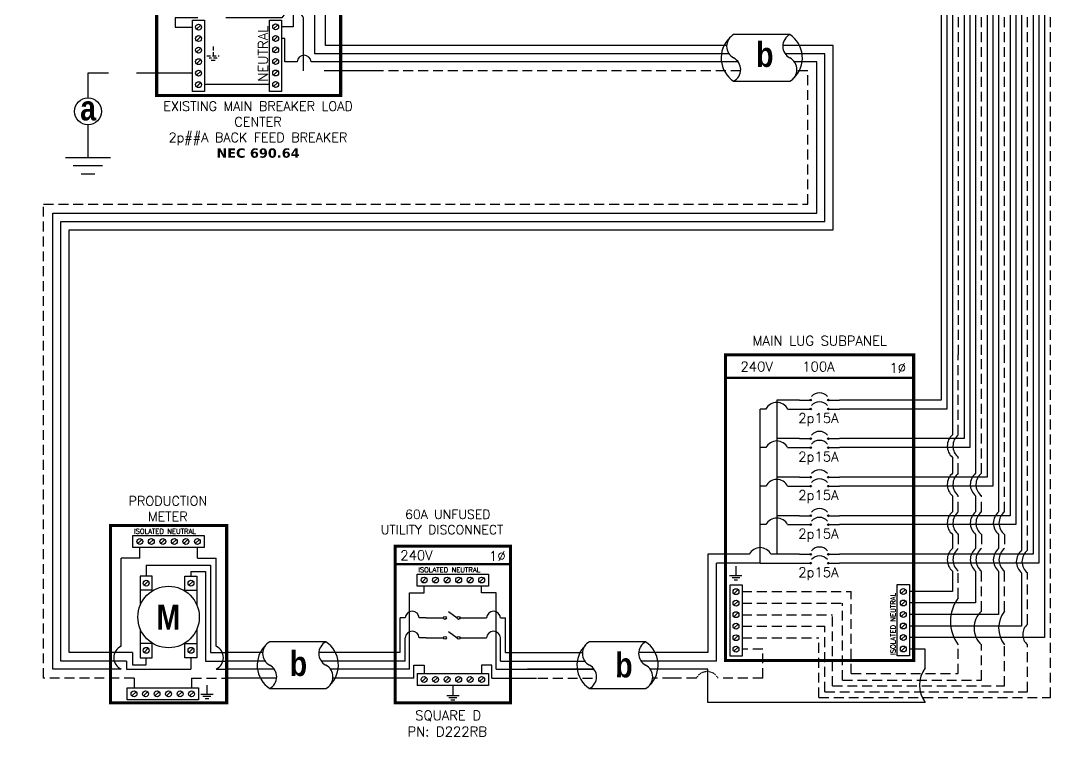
# Model space of a CAD drawing. Header units: feet. Extents: x 25383 to 25977, y 15295 to 15878.
# Drawn here: x 25588.2 to 25977.4, y 15349.6 to 15620.1 of the extents above; entities that cross this region are included whole.
import ezdxf

# ---------------------------------------------------------------- set-up
doc = ezdxf.new("R2010")
doc.units = ezdxf.units.FT
doc.header["$MEASUREMENT"] = 0
doc.linetypes.add('HIDDEN', pattern=[0.375, 0.25, -0.125])
for name, color, linetype in [('ONE LINE BLOCKS', 7, 'Continuous'), ('TABLES', 7, 'Continuous'), ('TEXT', 7, 'Continuous'), ('Z - TITLEBLOCK TXT', 7, 'Continuous')]:
    doc.layers.add(name, color=color, linetype=linetype)
doc.styles.add('ONE LINE TXT', font='techb___.ttf')
doc.styles.get("Standard").update_dxf_attribs({"font": 'simplex.shx'})

# ---------------------------------------------------------------- blocks, each defined once
blk = doc.blocks.new('*U6')
at = {"color": 7, "linetype": 'Continuous'}
for p, q in [((6.669, 2.433), (2.905, 2.433)), ((2.435, 1.711), (0, 1.711)), ((9.575, 1.711), (6.199, 1.711)), ((2.905, -0.69), (6.669, -0.69))]:
    blk.add_line(p, q, dxfattribs=at)
at = {"color": 10, "linetype": 'Continuous'}
for p, q in [((2.591, 1.149), (0, 1.149)), ((9.575, 1.149), (6.355, 1.149))]:
    blk.add_line(p, q, dxfattribs=at)
at = {"color": 253, "linetype": 'Continuous'}
for p, q in [((3.208, 0.611), (0, 0.611)), ((9.575, 0.611), (6.972, 0.611))]:
    blk.add_line(p, q, dxfattribs=at)
at = {"color": 7, "linetype": 'Continuous'}
for centre, start, end in [((3.942, 0.872), 133.97324, 236.42648), ((5.633, 0.872), 313.97324, 56.42648)]:
    blk.add_arc(centre, 1.874, start, end, dxfattribs=at)
at = {"layer": 'TEXT', "color": 92, "linetype": 'HIDDEN', "ltscale": 15}
for p, q in [((3.373, 0), (0, 0)), ((9.575, 0), (7.137, 0))]:
    blk.add_line(p, q, dxfattribs=at)
at = {"layer": 'Z - TITLEBLOCK TXT', "linetype": 'Continuous'}
for centre, start, end in [((3.315, 1.653), 117.66392, 242.33608), ((7.078, 1.653), 117.66392, 242.33608), ((2.496, 0.091), 297.66392, 62.33608), ((6.26, 0.091), 297.66392, 62.33608)]:
    blk.add_arc(centre, 0.882, start, end, dxfattribs=at)
blk = doc.blocks.new('M_MAIN BREAKER')
at = {"layer": 'ONE LINE BLOCKS', "linetype": 'Continuous'}
h = blk.add_hatch(color=1, dxfattribs=at)
h.dxf.hatch_style = 1
edge = h.paths.add_edge_path()
edge.add_arc((-12.418, 14.123), 0.0515, 0, 360)
h = blk.add_hatch(color=1, dxfattribs=at)
h.dxf.hatch_style = 1
edge = h.paths.add_edge_path()
edge.add_arc((-11.369, 14.123), 0.0515, 0, 360)
h = blk.add_hatch(color=1, dxfattribs=at)
h.dxf.hatch_style = 1
edge = h.paths.add_edge_path()
edge.add_arc((-12.418, 12.94), 0.0515, 0, 360)
h = blk.add_hatch(color=1, dxfattribs=at)
h.dxf.hatch_style = 1
edge = h.paths.add_edge_path()
edge.add_arc((-11.369, 12.94), 0.0515, 0, 360)
h = blk.add_hatch(color=1, dxfattribs=at)
h.dxf.hatch_style = 1
edge = h.paths.add_edge_path()
edge.add_arc((-9.245, 11.887), 0.0515, 0, 360)
h = blk.add_hatch(color=1, dxfattribs=at)
h.dxf.hatch_style = 1
edge = h.paths.add_edge_path()
edge.add_arc((-8.062, 11.887), 0.0515, 0, 360)
h = blk.add_hatch(color=1, dxfattribs=at)
h.dxf.hatch_style = 1
edge = h.paths.add_edge_path()
edge.add_arc((-9.245, 11.288), 0.0515, 0, 360)
h = blk.add_hatch(color=1, dxfattribs=at)
h.dxf.hatch_style = 1
edge = h.paths.add_edge_path()
edge.add_arc((-8.062, 11.288), 0.0515, 0, 360)
h = blk.add_hatch(color=1, dxfattribs=at)
h.dxf.hatch_style = 1
edge = h.paths.add_edge_path()
edge.add_arc((-9.245, 10.221), 0.0515, 0, 360)
h = blk.add_hatch(color=1, dxfattribs=at)
h.dxf.hatch_style = 1
edge = h.paths.add_edge_path()
edge.add_arc((-9.245, 9.622), 0.0515, 0, 360)
h = blk.add_hatch(color=1, dxfattribs=at)
h.dxf.hatch_style = 1
edge = h.paths.add_edge_path()
edge.add_arc((-8.062, 10.221), 0.0515, 0, 360)
h = blk.add_hatch(color=1, dxfattribs=at)
h.dxf.hatch_style = 1
edge = h.paths.add_edge_path()
edge.add_arc((-8.062, 9.622), 0.0515, 0, 360)
h = blk.add_hatch(color=1, dxfattribs=at)
h.dxf.hatch_style = 1
edge = h.paths.add_edge_path()
edge.add_arc((-9.245, 8.555), 0.0515, 0, 360)
h = blk.add_hatch(color=1, dxfattribs=at)
h.dxf.hatch_style = 1
edge = h.paths.add_edge_path()
edge.add_arc((-8.062, 8.555), 0.0515, 0, 360)
h = blk.add_hatch(color=1, dxfattribs=at)
h.dxf.hatch_style = 1
edge = h.paths.add_edge_path()
edge.add_arc((-9.245, 7.957), 0.0515, 0, 360)
h = blk.add_hatch(color=1, dxfattribs=at)
h.dxf.hatch_style = 1
edge = h.paths.add_edge_path()
edge.add_arc((-8.062, 7.957), 0.0515, 0, 360)
h = blk.add_hatch(color=1, dxfattribs=at)
h.dxf.hatch_style = 1
edge = h.paths.add_edge_path()
edge.add_arc((-9.245, 6.889), 0.0515, 0, 360)
h = blk.add_hatch(color=1, dxfattribs=at)
h.dxf.hatch_style = 1
edge = h.paths.add_edge_path()
edge.add_arc((-8.062, 6.889), 0.0515, 0, 360)
h = blk.add_hatch(color=1, dxfattribs=at)
h.dxf.hatch_style = 1
edge = h.paths.add_edge_path()
edge.add_arc((-9.245, 6.291), 0.0515, 0, 360)
h = blk.add_hatch(color=1, dxfattribs=at)
h.dxf.hatch_style = 1
edge = h.paths.add_edge_path()
edge.add_arc((-8.062, 6.291), 0.0515, 0, 360)
h = blk.add_hatch(color=1, dxfattribs=at)
h.dxf.hatch_style = 1
edge = h.paths.add_edge_path()
edge.add_arc((-9.245, 5.224), 0.0515, 0, 360)
h = blk.add_hatch(color=1, dxfattribs=at)
h.dxf.hatch_style = 1
edge = h.paths.add_edge_path()
edge.add_arc((-8.062, 5.224), 0.0515, 0, 360)
h = blk.add_hatch(color=1, dxfattribs=at)
h.dxf.hatch_style = 1
edge = h.paths.add_edge_path()
edge.add_arc((-9.245, 4.625), 0.0515, 0, 360)
h = blk.add_hatch(color=1, dxfattribs=at)
h.dxf.hatch_style = 1
edge = h.paths.add_edge_path()
edge.add_arc((-8.062, 4.625), 0.0515, 0, 360)
at = {"color": 7, "linetype": 'Continuous'}
for p, q in [((-3.665, 1.711), (-3.665, 5.224)), ((0, 1.711), (-3.665, 1.711))]:
    blk.add_line(p, q, dxfattribs=at)
at = {"color": 10, "linetype": 'Continuous'}
for p, q in [((-4.378, 1.149), (-4.378, 4.625)), ((-3.663, 4.625), (-3.663, 4.625)), ((-3.663, 4.625), (-3.663, 4.625)), ((0, 1.149), (-4.378, 1.149))]:
    blk.add_line(p, q, dxfattribs=at)
at = {"color": 253, "linetype": 'Continuous'}
for p, q in [((-6.385, 2.177), (-6.591, 2.177)), ((-6.385, 0.611), (-6.385, 2.177)), ((-5.561, 0.611), (-6.385, 0.611)), ((0, 0.611), (-4.626, 0.611))]:
    blk.add_line(p, q, dxfattribs=at)
at = {"color": 7, "linetype": 'Continuous'}
blk.add_circle((-19.559, -2.704), 0.906, dxfattribs=at)
at = {"color": 253, "linetype": 'Continuous'}
blk.add_arc((-5.093, 0.584), 0.468, 3.28193, 176.71807, dxfattribs=at)
at = {"layer": 'ONE LINE BLOCKS', "lineweight": 50}
for p, q in [((-19.225, 23.898), (-19.225, 26.892)), ((-19.225, 26.892), (-15.884, 26.892)), ((-15.884, 26.892), (-15.884, 23.898)), ((-15.884, 23.898), (-19.225, 23.898)), ((-14.957, 16.472), (-2.641, 16.472))]:
    blk.add_line(p, q, dxfattribs=at)
at = {"layer": 'ONE LINE BLOCKS', "lineweight": 50, "const_width": 0.21}
for points in [[(-19.225, 23.898), (-19.225, 26.892), (-15.884, 26.892), (-15.884, 23.898)], [(-14.957, -1.647), (-14.957, 20.128), (-2.641, 20.128), (-2.641, -1.647)]]:
    blk.add_lwpolyline(points, close=True, dxfattribs=at)
at = {"layer": 'TEXT', "color": 92, "linetype": 'HIDDEN', "ltscale": 15}
for p, q in [((-13.723, 3.547), (-13.723, 2.935)), ((-6.577, 3.547), (-13.723, 3.547)), ((-5.118, 0), (-5.118, 3.547)), ((-13.723, 2.935), (-12.555, 2.935)), ((0, 0), (-5.118, 0)), ((-12.555, -0.148), (-19.559, -0.148)), ((-19.559, -0.148), (-19.559, -1.798)), ((-19.559, -3.61), (-19.559, -5.799))]:
    blk.add_line(p, q, dxfattribs=at)
at = {"layer": 'TEXT', "color": 92, "linetype": 'Continuous', "ltscale": 15}
blk.add_line((-7.396, -0.918), (-11.751, -0.918), dxfattribs=at)
at = {"layer": 'TEXT', "color": 92, "linetype": 'HIDDEN', "flags": 128}
for points in [[(-11.18, 1.629), (-11.18, 1.009)], [(-11.595, 1.009), (-10.765, 1.009)], [(-10.909, 0.855), (-11.451, 0.855)], [(-11.053, 0.701), (-11.307, 0.701)]]:
    blk.add_lwpolyline(points, dxfattribs=at)
at = {"layer": 'TEXT', "color": 92, "linetype": 'Continuous', "ltscale": 4, "flags": 128}
for points in [[(-21.062, -5.799), (-18.057, -5.799)], [(-18.578, -6.356), (-20.541, -6.356)], [(-19.098, -6.913), (-20.02, -6.913)]]:
    blk.add_lwpolyline(points, dxfattribs=at)
at = {"layer": 'TEXT', "linetype": 'Continuous'}
blk.add_circle((-17.554, 25.395), 1.267, dxfattribs=at)
at = {"layer": 'TEXT', "color": 92, "linetype": 'Continuous', "ltscale": 0.3}
blk.add_arc((-5.848, 3.164), 0.824, 27.66392, 152.33608, dxfattribs=at)
at = {"layer": 'Z - TITLEBLOCK TXT', "color": 253, "linetype": 'Continuous'}
for p, q in [((-18.566, 13.922), (-18.566, 23.898)), ((-13.44, 13.922), (-18.566, 13.922)), ((-13.44, 4.344), (-13.44, 13.922)), ((-5.831, 4.344), (-13.44, 4.344)), ((-5.831, 4.344), (-5.831, 2.948)), ((-5.831, 2.948), (-6.591, 2.948))]:
    blk.add_line(p, q, dxfattribs=at)
at = {"layer": 'Z - TITLEBLOCK TXT', "color": 10, "linetype": 'Continuous'}
for p, q in [((-17.554, 14.866), (-17.554, 23.898)), ((-12.418, 14.866), (-17.554, 14.866)), ((-12.418, 4.625), (-12.418, 12.196)), ((-11.7, 11.288), (-12.418, 11.288)), ((-9.988, 11.288), (-11.037, 11.288)), ((-11.7, 9.622), (-12.418, 9.622)), ((-9.988, 9.622), (-11.037, 9.622)), ((-11.7, 7.957), (-12.418, 7.957)), ((-9.988, 7.957), (-11.037, 7.957)), ((-11.7, 6.291), (-12.418, 6.291)), ((-9.988, 6.291), (-11.037, 6.291)), ((-9.988, 4.625), (-12.418, 4.625)), ((-7.318, 4.625), (-4.378, 4.625))]:
    blk.add_line(p, q, dxfattribs=at)
at = {"layer": 'Z - TITLEBLOCK TXT', "color": 7, "linetype": 'Continuous'}
for p, q in [((-16.52, 15.77), (-16.52, 23.898)), ((-16.52, 15.77), (-11.369, 15.77)), ((-11.369, 15.77), (-11.369, 14.866)), ((-11.369, 11.887), (-11.369, 12.196)), ((-11.369, 10.221), (-11.369, 11.887)), ((-11.369, 11.887), (-9.988, 11.887)), ((-9.988, 11.887), (-11.369, 11.887)), ((-11.369, 8.555), (-11.369, 10.221)), ((-11.369, 10.221), (-9.988, 10.221)), ((-9.988, 10.221), (-11.369, 10.221)), ((-11.369, 6.889), (-11.369, 8.555)), ((-11.369, 8.555), (-9.988, 8.555)), ((-9.988, 8.555), (-11.369, 8.555)), ((-11.369, 5.224), (-11.369, 6.889)), ((-11.369, 6.889), (-9.988, 6.889)), ((-9.988, 6.889), (-11.369, 6.889)), ((-9.988, 5.224), (-11.369, 5.224)), ((-7.318, 5.224), (-3.665, 5.224))]:
    blk.add_line(p, q, dxfattribs=at)
at = {"layer": 'Z - TITLEBLOCK TXT', "color": 1, "linetype": 'Continuous'}
for p, q in [((-12.555, -1.378), (-12.555, 3.395)), ((-12.555, 3.395), (-11.751, 3.395)), ((-11.751, 3.395), (-11.751, -1.378)), ((-7.396, -1.366), (-7.396, 3.408)), ((-7.396, 3.408), (-6.591, 3.408)), ((-6.591, 3.408), (-6.591, -1.366)), ((-11.751, -1.378), (-12.555, -1.378)), ((-6.591, -1.366), (-7.396, -1.366))]:
    blk.add_line(p, q, dxfattribs=at)
at = {"layer": 'Z - TITLEBLOCK TXT', "color": 4, "linetype": 'Continuous'}
for p, q in [((-12.014, 3.075), (-12.293, 2.796)), ((-6.854, 3.087), (-7.133, 2.809)), ((-12.014, 2.304), (-12.293, 2.025)), ((-6.854, 2.317), (-7.133, 2.038)), ((-12.014, 1.533), (-12.293, 1.255)), ((-6.854, 1.546), (-7.133, 1.267)), ((-12.014, 0.762), (-12.293, 0.484)), ((-6.854, 0.775), (-7.133, 0.497)), ((-6.854, 0.004), (-7.133, -0.274)), ((-12.014, -0.008), (-12.293, -0.287)), ((-12.014, -0.779), (-12.293, -1.058)), ((-6.854, -0.766), (-7.133, -1.045))]:
    blk.add_line(p, q, dxfattribs=at)
at = {"layer": 'Z - TITLEBLOCK TXT', "color": 1, "linetype": 'Continuous', "flags": 128}
for points in [[(-12.418, 14.866), (-12.418, 14.123)], [(-12.418, 14.866), (-12.418, 14.123)], [(-11.369, 14.866), (-11.369, 14.123)], [(-11.369, 14.866), (-11.369, 14.123)], [(-12.418, 12.94), (-12.418, 12.196)], [(-11.369, 12.94), (-11.369, 12.196)], [(-9.988, 11.887), (-9.245, 11.887)], [(-9.988, 11.887), (-9.245, 11.887)], [(-8.062, 11.887), (-7.318, 11.887)], [(-9.988, 11.288), (-9.245, 11.288)], [(-9.988, 11.288), (-9.245, 11.288)], [(-8.062, 11.288), (-7.318, 11.288)], [(-9.988, 10.221), (-9.245, 10.221)], [(-9.988, 10.221), (-9.245, 10.221)], [(-8.062, 10.221), (-7.318, 10.221)], [(-9.988, 9.622), (-9.245, 9.622)], [(-9.988, 9.622), (-9.245, 9.622)], [(-8.062, 9.622), (-7.318, 9.622)], [(-9.988, 8.555), (-9.245, 8.555)], [(-9.988, 8.555), (-9.245, 8.555)], [(-8.062, 8.555), (-7.318, 8.555)], [(-9.988, 7.957), (-9.245, 7.957)], [(-9.988, 7.957), (-9.245, 7.957)], [(-8.062, 7.957), (-7.318, 7.957)], [(-9.988, 6.889), (-9.245, 6.889)], [(-9.988, 6.889), (-9.245, 6.889)], [(-9.988, 6.291), (-9.245, 6.291)], [(-9.988, 6.291), (-9.245, 6.291)], [(-8.062, 6.889), (-7.318, 6.889)], [(-8.062, 6.291), (-7.318, 6.291)], [(-9.988, 5.224), (-9.245, 5.224)], [(-9.988, 5.224), (-9.245, 5.224)], [(-8.062, 5.224), (-7.318, 5.224)], [(-9.988, 4.625), (-9.245, 4.625)], [(-9.988, 4.625), (-9.245, 4.625)], [(-8.062, 4.625), (-7.318, 4.625)]]:
    blk.add_lwpolyline(points, dxfattribs=at)
at = {"layer": 'Z - TITLEBLOCK TXT', "color": 1, "linetype": 'Continuous'}
for centre in [(-12.418, 14.123), (-11.369, 14.123), (-12.418, 12.94), (-11.369, 12.94), (-9.245, 11.887), (-8.062, 11.887), (-9.245, 11.288), (-8.062, 11.288), (-9.245, 10.221), (-9.245, 9.622), (-8.062, 10.221), (-8.062, 9.622), (-9.245, 8.555), (-8.062, 8.555), (-9.245, 7.957), (-8.062, 7.957), (-9.245, 6.889), (-8.062, 6.889), (-9.245, 6.291), (-8.062, 6.291), (-9.245, 5.224), (-8.062, 5.224), (-9.245, 4.625), (-8.062, 4.625)]:
    blk.add_circle(centre, 0.0515, dxfattribs=at)
at = {"layer": 'Z - TITLEBLOCK TXT', "color": 4, "linetype": 'Continuous'}
for centre in [(-12.153, 2.935), (-6.993, 2.948), (-12.153, 2.165), (-6.993, 2.177), (-12.153, 1.394), (-6.993, 1.407), (-12.153, 0.623), (-6.993, 0.636), (-12.153, -0.148), (-6.993, -0.135), (-12.153, -0.918), (-6.993, -0.906)]:
    blk.add_circle(centre, 0.197, dxfattribs=at)
at = {"layer": 'Z - TITLEBLOCK TXT', "color": 1, "linetype": 'Continuous'}
for centre, start, end in [((-12.629, 13.531), 310.3392, 49.6608), ((-11.58, 13.531), 310.3392, 49.6608), ((-8.653, 11.675), 40.3392, 139.6608), ((-8.653, 11.077), 40.3392, 139.6608), ((-8.653, 10.01), 40.3392, 139.6608), ((-8.653, 9.411), 40.3392, 139.6608), ((-8.653, 8.344), 40.3392, 139.6608), ((-8.653, 7.745), 40.3392, 139.6608), ((-8.653, 6.678), 40.3392, 139.6608), ((-8.653, 6.079), 40.3392, 139.6608), ((-8.653, 5.012), 40.3392, 139.6608), ((-8.653, 4.413), 40.3392, 139.6608)]:
    blk.add_arc(centre, 0.697, start, end, dxfattribs=at)
at = {"layer": 'Z - TITLEBLOCK TXT', "color": 10, "linetype": 'Continuous'}
for centre in [(-11.369, 11.269), (-11.369, 9.603), (-11.369, 7.938), (-11.369, 6.272)]:
    blk.add_arc(centre, 0.332, 3.2937, 176.7063, dxfattribs=at)
at = {"layer": 'TABLES', "color": 1, "linetype": 'Continuous'}
blk.add_text('NEUTRAL', height=0.648, rotation=90, dxfattribs=at).set_placement((-7.512, -0.725))
at = {"layer": 'TEXT', "color": 1}
for s, p in [('EXISTING', (-23.874, 26.77)), ('120/240V', (-24.233, 25.604)), ('UTILITY', (-23.531, 24.558)), ('METER', (-23.336, 23.512))]:
    blk.add_text(s, height=0.6278, dxfattribs=at).set_placement(p)
at = {"layer": 'TEXT', "color": 1, "attachment_point": 5}
for s, width, gutter_width, heights, insert, char_height in [('240V', 0.14806, 0.75, [0], (-13.274, 19.41), 0.648), ('1∅', 0.14806, 0.75, [0], (-3.582, 19.41), 0.648), ('0A MAIN BREAKER\\P0A BUSBAR', 11.19903, 0.75, [0], (-8.925, 17.569), 0.648), ('2p0A', 0.14806, 0.75, [0], (-10.547, 13.525), 0.648), ('EXISTING MAIN BREAKER LOAD CENTER\\P2p##A BACK FEED BREAKER\\P{\\fVerdana|b1|i0|c0|p34;NEC 690.64}', 14.14398, 7.17, [12.8], (-8.173, -3.931), 0.62775)]:
    blk.add_mtext_dynamic_manual_height_columns(s, width=width, gutter_width=gutter_width, heights=heights, dxfattribs=dict(at, insert=insert, char_height=char_height))
at = {"layer": 'Z - TITLEBLOCK TXT', "color": 253, "linetype": 'Continuous', "style": 'ONE LINE TXT'}
blk.add_text('M', height=1.662, dxfattribs=at).set_placement((-18.362, 24.559))
at = {"layer": 'Z - TITLEBLOCK TXT', "color": 1, "linetype": 'Continuous', "insert": (-20.083, -1.651), "char_height": 1.66239, "attachment_point": 1, "style": 'ONE LINE TXT'}
blk.add_mtext_dynamic_manual_height_columns('{\\W1;\\C256;a}', width=0.13853, gutter_width=2.132, heights=[0], dxfattribs=at)
blk = doc.blocks.new('*U10')
at = {"color": 155, "true_color": 0x647190}
blk.add_blockref('M_MAIN BREAKER', (0, 0), dxfattribs=at)
blk = doc.blocks.new('M_UTILITY DISCONNECT')
at = {"color": 253, "linetype": 'Continuous'}
for p, q in [((2.699, 0.611), (2.699, 5.706)), ((2.699, 5.706), (3.671, 5.706)), ((3.671, 5.706), (3.671, 6.168)), ((7.524, 5.706), (7.524, 6.168)), ((8.496, 5.706), (7.524, 5.706)), ((8.496, 0.611), (8.496, 5.706)), ((2.699, 0.611), (0, 0.611)), ((8.496, 0.611), (11.195, 0.611))]:
    blk.add_line(p, q, dxfattribs=at)
at = {"color": 7, "linetype": 'Continuous'}
for p, q in [((2.078, 1.711), (2.078, 4.034)), ((2.408, 4.034), (2.078, 4.034)), ((3.809, 4.034), (3.343, 4.034)), ((7.386, 4.034), (7.853, 4.034)), ((8.788, 4.034), (9.118, 4.034)), ((9.118, 1.711), (9.118, 4.034)), ((2.078, 1.711), (0, 1.711)), ((9.118, 1.711), (11.195, 1.711))]:
    blk.add_line(p, q, dxfattribs=at)
at = {"color": 10, "linetype": 'Continuous'}
for p, q in [((2.408, 1.149), (2.408, 2.699)), ((3.809, 2.699), (3.343, 2.699)), ((7.386, 2.699), (7.853, 2.699)), ((8.787, 1.149), (8.788, 2.699)), ((2.408, 1.149), (0, 1.149)), ((8.787, 1.149), (11.195, 1.149))]:
    blk.add_line(p, q, dxfattribs=at)
at = {"color": 7, "linetype": 'Continuous'}
for centre in [(2.875, 4.008), (8.32, 4.008)]:
    blk.add_arc(centre, 0.468, 3.28193, 176.71807, dxfattribs=at)
at = {"color": 10, "linetype": 'Continuous'}
for centre in [(2.875, 2.672), (8.32, 2.672)]:
    blk.add_arc(centre, 0.468, 3.28193, 176.71807, dxfattribs=at)
at = {"layer": 'ONE LINE BLOCKS', "lineweight": 50}
blk.add_line((1.732, 7.637), (9.459, 7.637), dxfattribs=at)
at = {"layer": 'ONE LINE BLOCKS', "lineweight": 50, "const_width": 0.21}
blk.add_lwpolyline([(1.732, -1.647), (1.732, 8.836), (9.459, 8.836), (9.459, -1.647)], close=True, dxfattribs=at)
at = {"layer": 'TEXT', "color": 92, "linetype": 'HIDDEN', "ltscale": 15}
for p, q in [((2.978, 0), (2.978, 0.875)), ((2.978, 0.875), (3.671, 0.875)), ((3.671, 0.875), (3.671, 0.319)), ((8.217, 0.875), (7.524, 0.875)), ((7.524, 0.875), (7.524, 0.319)), ((8.217, 0), (8.217, 0.875)), ((2.978, 0), (0, 0)), ((8.217, 0), (11.195, 0))]:
    blk.add_line(p, q, dxfattribs=at)
at = {"layer": 'TEXT', "color": 92, "linetype": 'Continuous', "flags": 128}
for points in [[(5.598, -0.543), (5.598, -1.164)], [(5.183, -1.164), (6.012, -1.164)], [(5.869, -1.317), (5.327, -1.317)], [(5.725, -1.471), (5.47, -1.471)]]:
    blk.add_lwpolyline(points, dxfattribs=at)
at = {"layer": 'Z - TITLEBLOCK TXT', "color": 1, "linetype": 'Continuous'}
for p, q in [((3.211, 6.168), (3.211, 6.972)), ((3.211, 6.972), (7.984, 6.972)), ((7.984, 6.972), (7.984, 6.168)), ((7.984, 6.168), (3.211, 6.168)), ((5.309, 4.468), (5.887, 4.036)), ((3.809, 4.034), (4.973, 4.034)), ((6.078, 4.034), (7.386, 4.034)), ((5.309, 3.134), (5.887, 2.701)), ((3.809, 2.699), (4.973, 2.699)), ((6.078, 2.699), (7.386, 2.699)), ((3.211, 0.319), (7.984, 0.319)), ((3.211, 0.319), (3.211, -0.485)), ((7.984, 0.319), (7.984, -0.485)), ((7.984, -0.485), (3.211, -0.485))]:
    blk.add_line(p, q, dxfattribs=at)
at = {"layer": 'Z - TITLEBLOCK TXT', "color": 4, "linetype": 'Continuous'}
for p, q in [((3.81, 6.71), (3.531, 6.431)), ((4.581, 6.71), (4.302, 6.431)), ((5.351, 6.71), (5.073, 6.431)), ((6.122, 6.71), (5.844, 6.431)), ((6.893, 6.71), (6.614, 6.431)), ((7.664, 6.71), (7.385, 6.431)), ((3.81, 0.056), (3.531, -0.223)), ((4.581, 0.056), (4.302, -0.223)), ((5.351, 0.056), (5.073, -0.223)), ((6.122, 0.056), (5.844, -0.223)), ((6.893, 0.056), (6.614, -0.223)), ((7.664, 0.056), (7.385, -0.223))]:
    blk.add_line(p, q, dxfattribs=at)
for centre in [(3.671, 6.57), (4.441, 6.57), (5.212, 6.57), (5.983, 6.57), (6.754, 6.57), (7.524, 6.57), (3.671, -0.083), (4.441, -0.083), (5.212, -0.083), (5.983, -0.083), (6.754, -0.083), (7.524, -0.083)]:
    blk.add_circle(centre, 0.197, dxfattribs=at)
at = {"layer": 'Z - TITLEBLOCK TXT', "color": 1, "linetype": 'Continuous'}
for centre in [(5.069, 4.034), (5.983, 4.034), (5.069, 2.699), (5.983, 2.699)]:
    blk.add_circle(centre, 0.0959, dxfattribs=at)
at = {"layer": 'TABLES', "color": 4, "linetype": 'Continuous'}
blk.add_text('ISOLATED NEUTRAL', height=0.33207, dxfattribs=at).set_placement((3.275, 7.089))
at = {"layer": 'TEXT', "color": 1}
for s, width, gutter_width, heights, insert, char_height, attachment_point in [('\\A1;\\pi2.3006; 60A UNFUSED \\P\\pi1.0912;UTILITY DISCONNECT', 11.50802, 0, [1.916], (-0.322, 11.272), 0.612, 1), ('240V', 0.14806, 0.75, [0], (3.162, 8.227), 0.648, 5), ('1∅', 0.14806, 0.75, [0], (8.576, 8.174), 0.648, 5), ('\\A1;\\pi1.5665,t4.8065;SQUARE D\\P\\pi1.042,t4.282;PN: D222RB', 8.03936, 0.203, [2.349], (1.51, -2.167), 0.648, 1)]:
    blk.add_mtext_dynamic_manual_height_columns(s, width=width, gutter_width=gutter_width, heights=heights, dxfattribs=dict(at, insert=insert, char_height=char_height, attachment_point=attachment_point))
blk = doc.blocks.new('*U11')
at = {"layer": 'ONE LINE BLOCKS', "linetype": 'Continuous'}
h = blk.add_hatch(color=1, dxfattribs=at)
h.dxf.hatch_style = 1
edge = h.paths.add_edge_path()
edge.add_arc((32.25, -17.13), 0.291, 0, 360)
h = blk.add_hatch(color=1, dxfattribs=at)
h.dxf.hatch_style = 1
edge = h.paths.add_edge_path()
edge.add_arc((38.92, -17.13), 0.291, 0, 360)
h = blk.add_hatch(color=1, dxfattribs=at)
h.dxf.hatch_style = 1
edge = h.paths.add_edge_path()
edge.add_arc((32.25, -20.51), 0.291, 0, 360)
h = blk.add_hatch(color=1, dxfattribs=at)
h.dxf.hatch_style = 1
edge = h.paths.add_edge_path()
edge.add_arc((38.92, -20.51), 0.291, 0, 360)
h = blk.add_hatch(color=1, dxfattribs=at)
h.dxf.hatch_style = 1
edge = h.paths.add_edge_path()
edge.add_arc((32.25, -31.69), 0.291, 0, 360)
h = blk.add_hatch(color=1, dxfattribs=at)
h.dxf.hatch_style = 1
edge = h.paths.add_edge_path()
edge.add_arc((32.25, -35.07), 0.291, 0, 360)
h = blk.add_hatch(color=1, dxfattribs=at)
h.dxf.hatch_style = 1
edge = h.paths.add_edge_path()
edge.add_arc((38.92, -31.69), 0.291, 0, 360)
h = blk.add_hatch(color=1, dxfattribs=at)
h.dxf.hatch_style = 1
edge = h.paths.add_edge_path()
edge.add_arc((38.92, -35.07), 0.291, 0, 360)
h = blk.add_hatch(color=1, dxfattribs=at)
h.dxf.hatch_style = 1
edge = h.paths.add_edge_path()
edge.add_arc((32.25, -46.25), 0.291, 0, 360)
h = blk.add_hatch(color=1, dxfattribs=at)
h.dxf.hatch_style = 1
edge = h.paths.add_edge_path()
edge.add_arc((38.92, -46.25), 0.291, 0, 360)
h = blk.add_hatch(color=1, dxfattribs=at)
h.dxf.hatch_style = 1
edge = h.paths.add_edge_path()
edge.add_arc((32.25, -49.63), 0.291, 0, 360)
h = blk.add_hatch(color=1, dxfattribs=at)
h.dxf.hatch_style = 1
edge = h.paths.add_edge_path()
edge.add_arc((38.92, -49.63), 0.291, 0, 360)
h = blk.add_hatch(color=1, dxfattribs=at)
h.dxf.hatch_style = 1
edge = h.paths.add_edge_path()
edge.add_arc((32.25, -60.81), 0.291, 0, 360)
h = blk.add_hatch(color=1, dxfattribs=at)
h.dxf.hatch_style = 1
edge = h.paths.add_edge_path()
edge.add_arc((38.92, -60.81), 0.291, 0, 360)
h = blk.add_hatch(color=1, dxfattribs=at)
h.dxf.hatch_style = 1
edge = h.paths.add_edge_path()
edge.add_arc((32.25, -64.19), 0.291, 0, 360)
h = blk.add_hatch(color=1, dxfattribs=at)
h.dxf.hatch_style = 1
edge = h.paths.add_edge_path()
edge.add_arc((38.92, -64.19), 0.291, 0, 360)
h = blk.add_hatch(color=1, dxfattribs=at)
h.dxf.hatch_style = 1
edge = h.paths.add_edge_path()
edge.add_arc((32.25, -75.37), 0.291, 0, 360)
h = blk.add_hatch(color=1, dxfattribs=at)
h.dxf.hatch_style = 1
edge = h.paths.add_edge_path()
edge.add_arc((38.92, -75.37), 0.291, 0, 360)
h = blk.add_hatch(color=1, dxfattribs=at)
h.dxf.hatch_style = 1
edge = h.paths.add_edge_path()
edge.add_arc((32.25, -78.75), 0.291, 0, 360)
h = blk.add_hatch(color=1, dxfattribs=at)
h.dxf.hatch_style = 1
edge = h.paths.add_edge_path()
edge.add_arc((38.92, -78.75), 0.291, 0, 360)
at = {"color": 10, "linetype": 'Continuous'}
for p, q in [((83.67, 0), (83.67, -20.51)), ((92.38, 0), (92.38, -35.07)), ((101.08, 0), (101.08, -49.63)), ((109.78, 0), (109.78, -64.19)), ((118.48, 0), (118.48, -78.75)), ((13.1, -35.07), (13.1, -20.51)), ((15.27, -20.51), (13.1, -20.51)), ((23.51, -20.51), (28.05, -20.51)), ((83.67, -20.51), (43.12, -20.51)), ((13.1, -49.63), (13.1, -35.07)), ((15.27, -35.07), (13.1, -35.07)), ((23.51, -35.07), (28.05, -35.07)), ((92.38, -35.07), (43.12, -35.07)), ((13.1, -64.19), (13.1, -49.63)), ((15.27, -49.63), (13.1, -49.63)), ((23.51, -49.63), (28.05, -49.63)), ((101.08, -49.63), (43.12, -49.63)), ((13.1, -78.75), (13.1, -64.19)), ((15.27, -64.19), (13.1, -64.19)), ((23.51, -64.19), (28.05, -64.19)), ((109.78, -64.19), (43.12, -64.19)), ((13.1, -78.75), (-3.41, -78.75)), ((-3.41, -115.71), (-3.41, -78.75)), ((13.1, -78.75), (28.05, -78.75)), ((118.48, -78.75), (43.12, -78.75)), ((-3.41, -115.71), (-20.02, -115.71))]:
    blk.add_line(p, q, dxfattribs=at)
at = {"color": 7, "linetype": 'Continuous'}
for p, q in [((90.2, 0), (90.2, -31.69)), ((98.9, 0), (98.9, -46.25)), ((107.6, 0), (107.6, -60.81)), ((116.3, 0), (116.3, -75.37)), ((81.5, 0), (81.5, -17.13)), ((28.05, -17.13), (19.39, -17.13)), ((19.39, -17.13), (19.39, -31.69)), ((81.5, -17.13), (43.12, -17.13)), ((28.05, -31.69), (19.39, -31.69)), ((19.39, -31.69), (19.39, -46.25)), ((90.2, -31.69), (43.12, -31.69)), ((28.05, -46.25), (19.39, -46.25)), ((19.39, -46.25), (19.39, -60.81)), ((98.9, -46.25), (43.12, -46.25)), ((28.05, -60.81), (19.39, -60.81)), ((19.39, -60.81), (19.39, -75.37)), ((107.6, -60.81), (43.12, -60.81)), ((8.98, -75.37), (-6.7, -75.37)), ((-6.7, -75.37), (-6.7, -112.54)), ((28.05, -75.37), (17.22, -75.37)), ((116.3, -75.37), (43.12, -75.37)), ((-6.7, -112.54), (-20.02, -112.54))]:
    blk.add_line(p, q, dxfattribs=at)
at = {"color": 253, "linetype": 'Continuous'}
for p, q in [((94.55, 0), (94.55, -44.76)), ((103.25, 0), (103.25, -59.32)), ((111.95, 0), (111.95, -73.88)), ((120.65, 0), (120.65, -106.83)), ((85.85, 0), (85.85, -30.2)), ((85.85, -38.75), (85.85, -44.76)), ((85.85, -53.31), (85.85, -59.32)), ((94.55, -53.31), (94.55, -59.32)), ((85.85, -67.87), (85.85, -73.21)), ((94.55, -67.87), (94.55, -73.21)), ((103.25, -67.87), (103.25, -73.21)), ((85.85, -81.76), (85.85, -89.43)), ((94.55, -81.76), (94.55, -93.78)), ((103.25, -81.76), (103.25, -98.13)), ((111.95, -82.43), (111.95, -102.48)), ((85.85, -89.43), (69.51, -89.43)), ((94.55, -93.78), (69.51, -93.78)), ((103.25, -98.13), (69.51, -98.13)), ((111.95, -102.48), (69.51, -102.48)), ((120.65, -106.83), (69.51, -106.83)), ((75.52, -111.18), (69.51, -111.18)), ((75.52, -118.24), (75.52, -111.18)), ((-6.7, -118.75), (-20.02, -118.75)), ((-6.7, -131.42), (-6.7, -118.75)), ((75.52, -131.42), (-6.7, -131.42))]:
    blk.add_line(p, q, dxfattribs=at)
at = {"color": 10, "linetype": 'Continuous'}
for centre in [(19.39, -22.67), (19.39, -37.23), (19.39, -51.79), (19.39, -66.35)]:
    blk.add_arc(centre, 4.65, 27.6639, 152.3361, dxfattribs=at)
at = {"color": 253, "linetype": 'Continuous'}
for centre, radius, start, end in [((89.43, -34.48), 5.58, 129.9215, 230.0785), ((89.43, -49.04), 5.58, 129.9215, 230.0785), ((98.13, -49.04), 5.58, 129.9215, 230.0785), ((89.43, -63.6), 5.58, 129.9215, 230.0785), ((98.13, -63.6), 5.58, 129.9215, 230.0785), ((106.83, -63.6), 5.58, 129.9215, 230.0785), ((89.43, -77.48), 5.58, 129.9215, 230.0785), ((98.13, -77.48), 5.58, 129.9215, 230.0785), ((106.83, -77.48), 5.58, 129.9215, 230.0785), ((115.53, -78.16), 5.58, 129.9215, 230.0785), ((84.51, -124.83), 11.14, 143.7592, 216.2408)]:
    blk.add_arc(centre, radius, start, end, dxfattribs=at)
at = {"color": 7, "linetype": 'Continuous'}
blk.add_arc((13.1, -77.53), 4.65, 27.6639, 152.3361, dxfattribs=at)
at = {"layer": 'ONE LINE BLOCKS', "lineweight": 50}
blk.add_line((0, -8.7), (71.17, -8.7), dxfattribs=at)
at = {"layer": 'ONE LINE BLOCKS', "lineweight": 50, "const_width": 1.19}
blk.add_lwpolyline([(0, -115.53), (0, 0), (71.17, 0), (71.17, -115.53)], close=True, dxfattribs=at)
at = {"layer": 'TEXT', "color": 92, "linetype": 'HIDDEN', "ltscale": 15}
for p, q in [((88.02, -30.2), (88.02, 0)), ((96.73, -44.76), (96.73, 0)), ((105.43, -59.32), (105.43, 0)), ((114.13, -73.88), (114.13, 0)), ((122.83, -129.51), (122.83, 0)), ((88.02, -44.76), (88.02, -38.75)), ((88.02, -59.32), (88.02, -53.31)), ((96.73, -59.32), (96.73, -53.31)), ((88.02, -67.87), (88.02, -73.21)), ((96.73, -67.87), (96.73, -73.21)), ((105.43, -67.87), (105.43, -73.21)), ((88.02, -91.83), (88.02, -81.76)), ((96.73, -96.88), (96.73, -81.76)), ((105.43, -96.88), (105.43, -81.76)), ((114.13, -101.79), (114.13, -82.43)), ((6.27, -89.5), (47.53, -89.5)), ((47.53, -120.46), (47.53, -89.5)), ((6.27, -93.85), (44.26, -93.85)), ((44.26, -122.94), (44.26, -93.85)), ((6.27, -98.2), (40.48, -98.2)), ((40.48, -125.14), (40.48, -98.2)), ((6.27, -102.55), (37.56, -102.55)), ((37.56, -127.33), (37.56, -102.55)), ((6.27, -106.9), (35.36, -106.9)), ((35.36, -129.51), (35.36, -106.9)), ((14.11, -111.25), (6.27, -111.25)), ((14.11, -122.2), (14.11, -111.25)), ((88.02, -120.46), (88.02, -109.57)), ((96.73, -122.94), (96.73, -109.57)), ((105.43, -125.14), (105.43, -109.57)), ((114.13, -127.33), (114.13, -109.57)), ((47.53, -120.46), (88.02, -120.46)), ((-11.01, -122.2), (-20.02, -122.2)), ((14.11, -122.2), (-2.77, -122.2)), ((44.26, -122.94), (96.73, -122.94)), ((37.56, -127.33), (114.13, -127.33)), ((40.48, -125.14), (105.43, -125.14)), ((35.36, -129.51), (122.83, -129.51))]:
    blk.add_line(p, q, dxfattribs=at)
at = {"layer": 'TEXT', "color": 92, "linetype": 'HIDDEN', "flags": 128}
for points in [[(3.9, -79.9), (3.9, -83.41)], [(1.56, -83.41), (6.24, -83.41)], [(5.43, -84.28), (2.37, -84.28)], [(4.62, -85.14), (3.18, -85.14)]]:
    blk.add_lwpolyline(points, dxfattribs=at)
at = {"layer": 'TEXT', "color": 92, "linetype": 'Continuous', "ltscale": 4}
for centre, radius, start, end in [((91.49, -34.48), 5.51, 129.059, 230.941), ((91.49, -49.04), 5.51, 129.059, 230.941), ((100.2, -49.04), 5.51, 129.059, 230.941), ((91.49, -63.6), 5.51, 129.059, 230.941), ((100.2, -63.6), 5.51, 129.059, 230.941), ((108.9, -63.6), 5.51, 129.059, 230.941), ((91.49, -77.48), 5.51, 129.059, 230.941), ((100.2, -77.48), 5.51, 129.059, 230.941), ((108.9, -77.48), 5.51, 129.059, 230.941), ((117.6, -78.16), 5.51, 129.059, 230.941), ((99.7, -100.7), 14.66, 142.7873, 217.2127), ((102.62, -103.22), 8.66, 132.8846, 227.1154), ((113.68, -103.22), 10.41, 142.4478, 217.5522), ((117.58, -105.68), 5.2, 131.5882, 228.4118)]:
    blk.add_arc(centre, radius, start, end, dxfattribs=at)
at = {"layer": 'TEXT', "color": 92, "linetype": 'HIDDEN', "ltscale": 0.3}
blk.add_arc((-6.89, -124.35), 4.65, 27.6639, 152.3361, dxfattribs=at)
at = {"layer": 'Z - TITLEBLOCK TXT', "color": 1, "linetype": 'Continuous'}
for p, q in [((1.73, -113.85), (1.73, -86.9)), ((1.73, -86.9), (6.27, -86.9)), ((6.27, -86.9), (6.27, -113.85)), ((64.97, -113.77), (64.97, -86.83)), ((64.97, -86.83), (69.51, -86.83)), ((69.51, -86.83), (69.51, -113.77)), ((6.27, -113.85), (1.73, -113.85)), ((69.51, -113.77), (64.97, -113.77))]:
    blk.add_line(p, q, dxfattribs=at)
at = {"layer": 'Z - TITLEBLOCK TXT', "color": 4, "linetype": 'Continuous'}
for p, q in [((4.79, -88.71), (3.22, -90.28)), ((68.02, -88.64), (66.45, -90.21)), ((4.79, -93.06), (3.22, -94.63)), ((68.02, -92.99), (66.45, -94.56)), ((4.79, -97.41), (3.22, -98.99)), ((68.02, -97.34), (66.45, -98.91)), ((4.79, -101.76), (3.22, -103.34)), ((68.02, -101.69), (66.45, -103.26)), ((4.79, -106.11), (3.22, -107.69)), ((68.02, -106.04), (66.45, -107.61)), ((4.79, -110.46), (3.22, -112.04)), ((68.02, -110.39), (66.45, -111.96))]:
    blk.add_line(p, q, dxfattribs=at)
at = {"layer": 'Z - TITLEBLOCK TXT', "color": 1, "linetype": 'Continuous', "flags": 128}
for points in [[(28.05, -17.13), (32.25, -17.13)], [(28.05, -17.13), (32.25, -17.13)], [(38.92, -17.13), (43.12, -17.13)], [(28.05, -20.51), (32.25, -20.51)], [(28.05, -20.51), (32.25, -20.51)], [(38.92, -20.51), (43.12, -20.51)], [(28.05, -31.69), (32.25, -31.69)], [(28.05, -31.69), (32.25, -31.69)], [(38.92, -31.69), (43.12, -31.69)], [(28.05, -35.07), (32.25, -35.07)], [(28.05, -35.07), (32.25, -35.07)], [(38.92, -35.07), (43.12, -35.07)], [(28.05, -46.25), (32.25, -46.25)], [(28.05, -46.25), (32.25, -46.25)], [(38.92, -46.25), (43.12, -46.25)], [(28.05, -49.63), (32.25, -49.63)], [(28.05, -49.63), (32.25, -49.63)], [(38.92, -49.63), (43.12, -49.63)], [(28.05, -60.81), (32.25, -60.81)], [(28.05, -60.81), (32.25, -60.81)], [(38.92, -60.81), (43.12, -60.81)], [(28.05, -64.19), (32.25, -64.19)], [(28.05, -64.19), (32.25, -64.19)], [(38.92, -64.19), (43.12, -64.19)], [(28.05, -75.37), (32.25, -75.37)], [(28.05, -75.37), (32.25, -75.37)], [(38.92, -75.37), (43.12, -75.37)], [(28.05, -78.75), (32.25, -78.75)], [(28.05, -78.75), (32.25, -78.75)], [(38.92, -78.75), (43.12, -78.75)]]:
    blk.add_lwpolyline(points, dxfattribs=at)
at = {"layer": 'Z - TITLEBLOCK TXT', "color": 1, "linetype": 'Continuous'}
for centre in [(32.25, -17.13), (38.92, -17.13), (32.25, -20.51), (38.92, -20.51), (32.25, -31.69), (32.25, -35.07), (38.92, -31.69), (38.92, -35.07), (32.25, -46.25), (38.92, -46.25), (32.25, -49.63), (38.92, -49.63), (32.25, -60.81), (38.92, -60.81), (32.25, -64.19), (38.92, -64.19), (32.25, -75.37), (38.92, -75.37), (32.25, -78.75), (38.92, -78.75)]:
    blk.add_circle(centre, 0.291, dxfattribs=at)
at = {"layer": 'Z - TITLEBLOCK TXT', "color": 4, "linetype": 'Continuous'}
for centre in [(4, -89.5), (67.24, -89.43), (4, -93.85), (67.24, -93.78), (4, -98.2), (67.24, -98.13), (4, -102.55), (67.24, -102.48), (4, -106.9), (67.24, -106.83), (4, -111.25), (67.24, -111.18)]:
    blk.add_circle(centre, 1.11, dxfattribs=at)
at = {"layer": 'Z - TITLEBLOCK TXT', "color": 1, "linetype": 'Continuous'}
for centre in [(35.58, -18.32), (35.58, -21.7), (35.58, -32.88), (35.58, -36.26), (35.58, -47.44), (35.58, -50.82), (35.58, -62), (35.58, -65.38), (35.58, -76.56), (35.58, -79.94)]:
    blk.add_arc(centre, 3.93, 40.3392, 139.6608, dxfattribs=at)
at = {"layer": 'TABLES', "color": 1, "linetype": 'Continuous'}
for p in [(27.55, -25.74), (27.55, -40.3), (27.55, -54.86), (27.55, -69.42), (27.55, -83.98)]:
    blk.add_text('2p15A', height=3.658, dxfattribs=at).set_placement(p)
at = {"layer": 'TABLES', "color": 4, "linetype": 'Continuous'}
blk.add_text('ISOLATED NEUTRAL', height=1.8743, rotation=90, dxfattribs=at).set_placement((64.31, -113.41))
at = {"layer": 'TEXT', "color": 1, "attachment_point": 5}
for s, width, gutter_width, insert, char_height in [('MAIN LUG SUBPANEL ', 62.3984, 7.17, (35.67, 5.28), 3.6576), ('240V', 0.1481, 0.75, (11.79, -4.45), 3.658), ('100A', 0.1481, 0.75, (35.17, -4.45), 3.658), ('1∅', 0.1481, 0.75, (65.15, -4.96), 3.658)]:
    blk.add_mtext_dynamic_manual_height_columns(s, width=width, gutter_width=gutter_width, heights=[0], dxfattribs=dict(at, insert=insert, char_height=char_height))

msp = doc.modelspace()

# ---------------------------------------------------------------- linework, layer by layer
at = {"color": 7, "linetype": 'Continuous'}
for p, q in [((25970.88, 15838.76), (25970.88, 15493.82)), ((25962.18, 15835.32), (25962.18, 15493.82)), ((25953.48, 15831.88), (25953.48, 15493.82)), ((25944.78, 15828.43), (25944.78, 15493.82)), ((25936.08, 15824.99), (25936.08, 15493.82)), ((25878.93, 15614.78), (25857.69, 15614.78)), ((25855.04, 15610.71), (25724.06, 15610.71)), ((25895.33, 15610.71), (25876.28, 15610.71)), ((25895.33, 15541.06), (25895.33, 15610.71)), ((25857.69, 15597.16), (25878.93, 15597.16)), ((25606.52, 15541.06), (25895.33, 15541.06)), ((25606.52, 15381.28), (25606.52, 15541.06)), ((25635.67, 15414.31), (25635.67, 15410.11)), ((25635.67, 15414.31), (25660, 15414.31)), ((25660, 15414.31), (25660, 15381.28)), ((25824.43, 15385.36), (25803.19, 15385.36)), ((25630.48, 15381.28), (25606.52, 15381.28)), ((25630.48, 15381.28), (25630.48, 15376.69)), ((25635.67, 15376.69), (25635.67, 15379.35)), ((25660, 15381.28), (25665.93, 15381.28)), ((25783.16, 15381.28), (25800.54, 15381.28)), ((25834.56, 15381.28), (25821.78, 15381.28)), ((25630.48, 15376.69), (25635.67, 15376.69)), ((25803.19, 15367.73), (25824.43, 15367.73))]:
    msp.add_line(p, q, dxfattribs=at)
at = {"color": 10, "linetype": 'Continuous'}
for p, q in [((25973.06, 15839.62), (25973.06, 15493.82)), ((25964.36, 15836.18), (25964.36, 15493.82)), ((25955.66, 15832.74), (25955.66, 15493.82)), ((25938.26, 15825.85), (25938.26, 15493.82)), ((25946.96, 15829.29), (25946.96, 15493.82)), ((25855.92, 15607.54), (25724.06, 15607.54)), ((25892.16, 15607.54), (25877.16, 15607.54)), ((25892.16, 15544.23), (25892.16, 15607.54)), ((25603.35, 15544.23), (25892.16, 15544.23)), ((25603.35, 15378.11), (25603.35, 15544.23)), ((25652.58, 15411.94), (25652.58, 15410.11)), ((25652.58, 15411.94), (25658.02, 15411.94)), ((25658.02, 15411.94), (25658.02, 15378.11)), ((25652.58, 15379.35), (25652.58, 15375.07)), ((25628.15, 15378.11), (25603.35, 15378.11)), ((25628.15, 15378.11), (25628.15, 15375.07)), ((25628.15, 15375.07), (25652.58, 15375.07)), ((25658.02, 15378.11), (25665.93, 15378.11)), ((25781.29, 15378.11), (25801.42, 15378.11)), ((25834.56, 15378.11), (25822.66, 15378.11))]:
    msp.add_line(p, q, dxfattribs=at)
at = {"color": 253, "linetype": 'Continuous'}
for p, q in [((25975.23, 15840.48), (25975.23, 15493.82)), ((25957.83, 15833.6), (25957.83, 15493.82)), ((25966.53, 15837.04), (25966.53, 15493.82)), ((25949.13, 15830.16), (25949.13, 15493.82)), ((25940.43, 15826.71), (25940.43, 15493.82)), ((25859.4, 15604.5), (25724.06, 15604.5)), ((25889.12, 15604.5), (25880.64, 15604.5)), ((25889.12, 15547.27), (25889.12, 15604.5)), ((25600.31, 15547.27), (25889.12, 15547.27)), ((25600.31, 15375.07), (25600.31, 15547.27)), ((25633.25, 15416.91), (25633.25, 15421)), ((25655, 15416.91), (25655, 15421)), ((25633.25, 15416.91), (25626.18, 15416.91)), ((25626.18, 15383.68), (25626.18, 15416.91)), ((25655, 15416.91), (25662.06, 15416.91)), ((25662.06, 15383.68), (25662.06, 15416.91)), ((25626.18, 15375.07), (25600.31, 15375.07)), ((25662.06, 15375.07), (25665.93, 15375.07)), ((25779.65, 15375.07), (25804.9, 15375.07)), ((25804.9, 15375.07), (25779.79, 15375.07)), ((25834.56, 15375.07), (25826.14, 15375.07))]:
    msp.add_line(p, q, dxfattribs=at)
at = {"color": 1, "linetype": 'Continuous'}
for p, q in [((25637.93, 15404.92), (25633.4, 15404.92)), ((25650.31, 15404.92), (25654.85, 15404.92)), ((25637.93, 15384.75), (25633.4, 15384.75)), ((25650.31, 15384.75), (25654.85, 15384.75))]:
    msp.add_line(p, q, dxfattribs=at)
at = {"color": 7, "linetype": 'Continuous'}
for centre, start, end in [((25863.54, 15605.97), 133.9732, 236.4265), ((25873.08, 15605.97), 313.9732, 56.4265), ((25809.04, 15376.54), 133.9732, 236.4265), ((25818.58, 15376.54), 313.9732, 56.4265)]:
    msp.add_arc(centre, 10.58, start, end, dxfattribs=at)
at = {"color": 253, "linetype": 'Continuous'}
for centre, start, end in [((25628.1, 15379.37), 113.9997, 246.0003), ((25660.14, 15379.37), 293.9997, 66.0003)]:
    msp.add_arc(centre, 4.71, start, end, dxfattribs=at)
at = {"layer": 'ONE LINE BLOCKS', "lineweight": 50, "const_width": 1.19}
msp.add_lwpolyline([(25622.16, 15362.33), (25622.16, 15429.29), (25666.08, 15429.29), (25666.08, 15362.33)], close=True, dxfattribs=at)
at = {"layer": 'TEXT', "color": 92, "linetype": 'HIDDEN', "ltscale": 15}
for p, q in [((25968.71, 15493.82), (25968.71, 15837.9)), ((25977.41, 15493.82), (25977.41, 15841.34)), ((25960.01, 15493.82), (25960.01, 15834.46)), ((25951.31, 15493.82), (25951.31, 15831.02)), ((25942.61, 15493.82), (25942.61, 15827.57)), ((25860.33, 15601.05), (25724.06, 15601.05)), ((25885.67, 15601.05), (25881.57, 15601.05)), ((25885.67, 15550.72), (25885.67, 15601.05)), ((25596.86, 15550.72), (25885.67, 15550.72)), ((25596.86, 15371.62), (25596.86, 15550.72)), ((25631.06, 15371.62), (25596.86, 15371.62)), ((25631.06, 15371.62), (25631.06, 15367.96)), ((25652.81, 15371.62), (25652.81, 15367.96)), ((25652.81, 15371.62), (25665.93, 15371.62)), ((25778.08, 15371.62), (25805.83, 15371.62)), ((25834.56, 15371.62), (25827.07, 15371.62))]:
    msp.add_line(p, q, dxfattribs=at)
at = {"layer": 'TEXT', "color": 92, "linetype": 'Continuous', "flags": 128}
for points in [[(25658.61, 15369.04), (25658.6, 15365.54)], [(25656.26, 15365.54), (25660.94, 15365.54)], [(25660.13, 15364.67), (25657.07, 15364.67)], [(25659.32, 15363.81), (25657.89, 15363.81)]]:
    msp.add_lwpolyline(points, dxfattribs=at)
at = {"layer": 'TEXT', "linetype": 'Continuous'}
msp.add_circle((25644.12, 15394.73), 11.62, dxfattribs=at)
at = {"layer": 'Z - TITLEBLOCK TXT', "color": 1, "linetype": 'Continuous'}
for p, q in [((25630.65, 15421), (25630.65, 15425.54)), ((25630.65, 15425.54), (25657.59, 15425.54)), ((25657.59, 15425.54), (25657.59, 15421)), ((25657.59, 15421), (25630.65, 15421)), ((25633.4, 15410.11), (25633.4, 15399.21)), ((25637.93, 15410.11), (25633.4, 15410.11)), ((25637.93, 15404.57), (25637.93, 15410.11)), ((25650.31, 15404.57), (25650.31, 15410.11)), ((25650.31, 15410.11), (25654.85, 15410.11)), ((25654.85, 15410.11), (25654.85, 15399.21)), ((25633.4, 15390.26), (25633.4, 15379.35)), ((25654.85, 15390.26), (25654.85, 15379.35)), ((25637.93, 15379.35), (25637.93, 15384.89)), ((25650.31, 15379.35), (25650.31, 15384.89)), ((25633.4, 15379.35), (25637.93, 15379.35)), ((25654.85, 15379.35), (25650.31, 15379.35)), ((25628.46, 15363.42), (25628.46, 15367.96)), ((25628.46, 15367.96), (25655.41, 15367.96)), ((25655.41, 15367.96), (25655.41, 15363.42)), ((25655.41, 15363.42), (25628.46, 15363.42))]:
    msp.add_line(p, q, dxfattribs=at)
at = {"layer": 'Z - TITLEBLOCK TXT', "color": 4, "linetype": 'Continuous'}
for p, q in [((25634.03, 15424.06), (25632.46, 15422.48)), ((25638.38, 15424.06), (25636.81, 15422.48)), ((25642.73, 15424.06), (25641.16, 15422.48)), ((25647.08, 15424.06), (25645.51, 15422.48)), ((25651.43, 15424.06), (25649.86, 15422.48)), ((25655.78, 15424.06), (25654.21, 15422.48)), ((25636.45, 15408.3), (25634.88, 15406.73)), ((25653.37, 15408.3), (25651.79, 15406.73)), ((25636.45, 15382.94), (25634.88, 15381.37)), ((25653.37, 15382.94), (25651.79, 15381.37)), ((25631.84, 15366.47), (25630.27, 15364.9)), ((25636.19, 15366.47), (25634.62, 15364.9)), ((25640.54, 15366.47), (25638.97, 15364.9)), ((25644.89, 15366.47), (25643.32, 15364.9)), ((25649.25, 15366.47), (25647.67, 15364.9)), ((25653.6, 15366.47), (25652.02, 15364.9))]:
    msp.add_line(p, q, dxfattribs=at)
for centre in [(25633.25, 15423.27), (25637.6, 15423.27), (25641.95, 15423.27), (25646.3, 15423.27), (25650.65, 15423.27), (25655, 15423.27), (25635.67, 15407.52), (25652.58, 15407.52), (25635.67, 15382.15), (25652.58, 15382.15), (25631.06, 15365.69), (25635.41, 15365.69), (25639.76, 15365.69), (25644.11, 15365.69), (25648.46, 15365.69), (25652.81, 15365.69)]:
    msp.add_circle(centre, 1.11, dxfattribs=at)
at = {"layer": 'Z - TITLEBLOCK TXT', "linetype": 'Continuous'}
for centre, start, end in [((25860, 15610.38), 117.6639, 242.3361), ((25881.24, 15610.38), 117.6639, 242.3361), ((25855.38, 15601.56), 297.6639, 62.3361), ((25876.62, 15601.56), 297.6639, 62.3361), ((25805.5, 15380.95), 117.6639, 242.3361), ((25826.74, 15380.95), 117.6639, 242.3361), ((25800.88, 15372.14), 297.6639, 62.3361), ((25822.12, 15372.14), 297.6639, 62.3361)]:
    msp.add_arc(centre, 4.98, start, end, dxfattribs=at)

# ---------------------------------------------------------------- block references
at = {"color": 155, "true_color": 0x647190, "xscale": 5.644441731736358, "yscale": 5.644441731736358, "zscale": 5.644441731736358}
for name, p in [('*U10', (25724.06, 15601.05)), ('M_UTILITY DISCONNECT', (25719.97, 15371.62)), ('*U6', (25665.93, 15371.62))]:
    msp.add_blockref(name, p, dxfattribs=at)
msp.add_blockref('*U11', (25854.58, 15493.82))

# ---------------------------------------------------------------- texts
at = {"layer": 'TABLES', "color": 1, "linetype": 'Continuous'}
msp.add_text('ISOLATED NEUTRAL', height=1.8743, dxfattribs=at).set_placement((25631.01, 15426.2))
at = {"layer": 'TEXT', "color": 1, "insert": (25643.85, 15435.64), "char_height": 3.5433, "attachment_point": 5}
msp.add_mtext_dynamic_manual_height_columns('PRODUCTION METER', width=1.3203, gutter_width=7.17, heights=[0], dxfattribs=at)
at = {"layer": 'Z - TITLEBLOCK TXT', "color": 253, "linetype": 'Continuous', "style": 'ONE LINE TXT'}
msp.add_text('M', height=9.38, dxfattribs=at).set_placement((25639.56, 15390.02))
at = {"layer": 'Z - TITLEBLOCK TXT', "color": 1, "linetype": 'Continuous', "char_height": 9.3833, "attachment_point": 1, "style": 'ONE LINE TXT'}
for insert in [(25866.18, 15611.95), (25689.91, 15381.85), (25812.92, 15381.29)]:
    msp.add_mtext_dynamic_manual_height_columns('{\\W1;\\C256;b}', width=0.1385, gutter_width=2.13, heights=[0], dxfattribs=dict(at, insert=insert))

doc.saveas('drawing.dxf')
